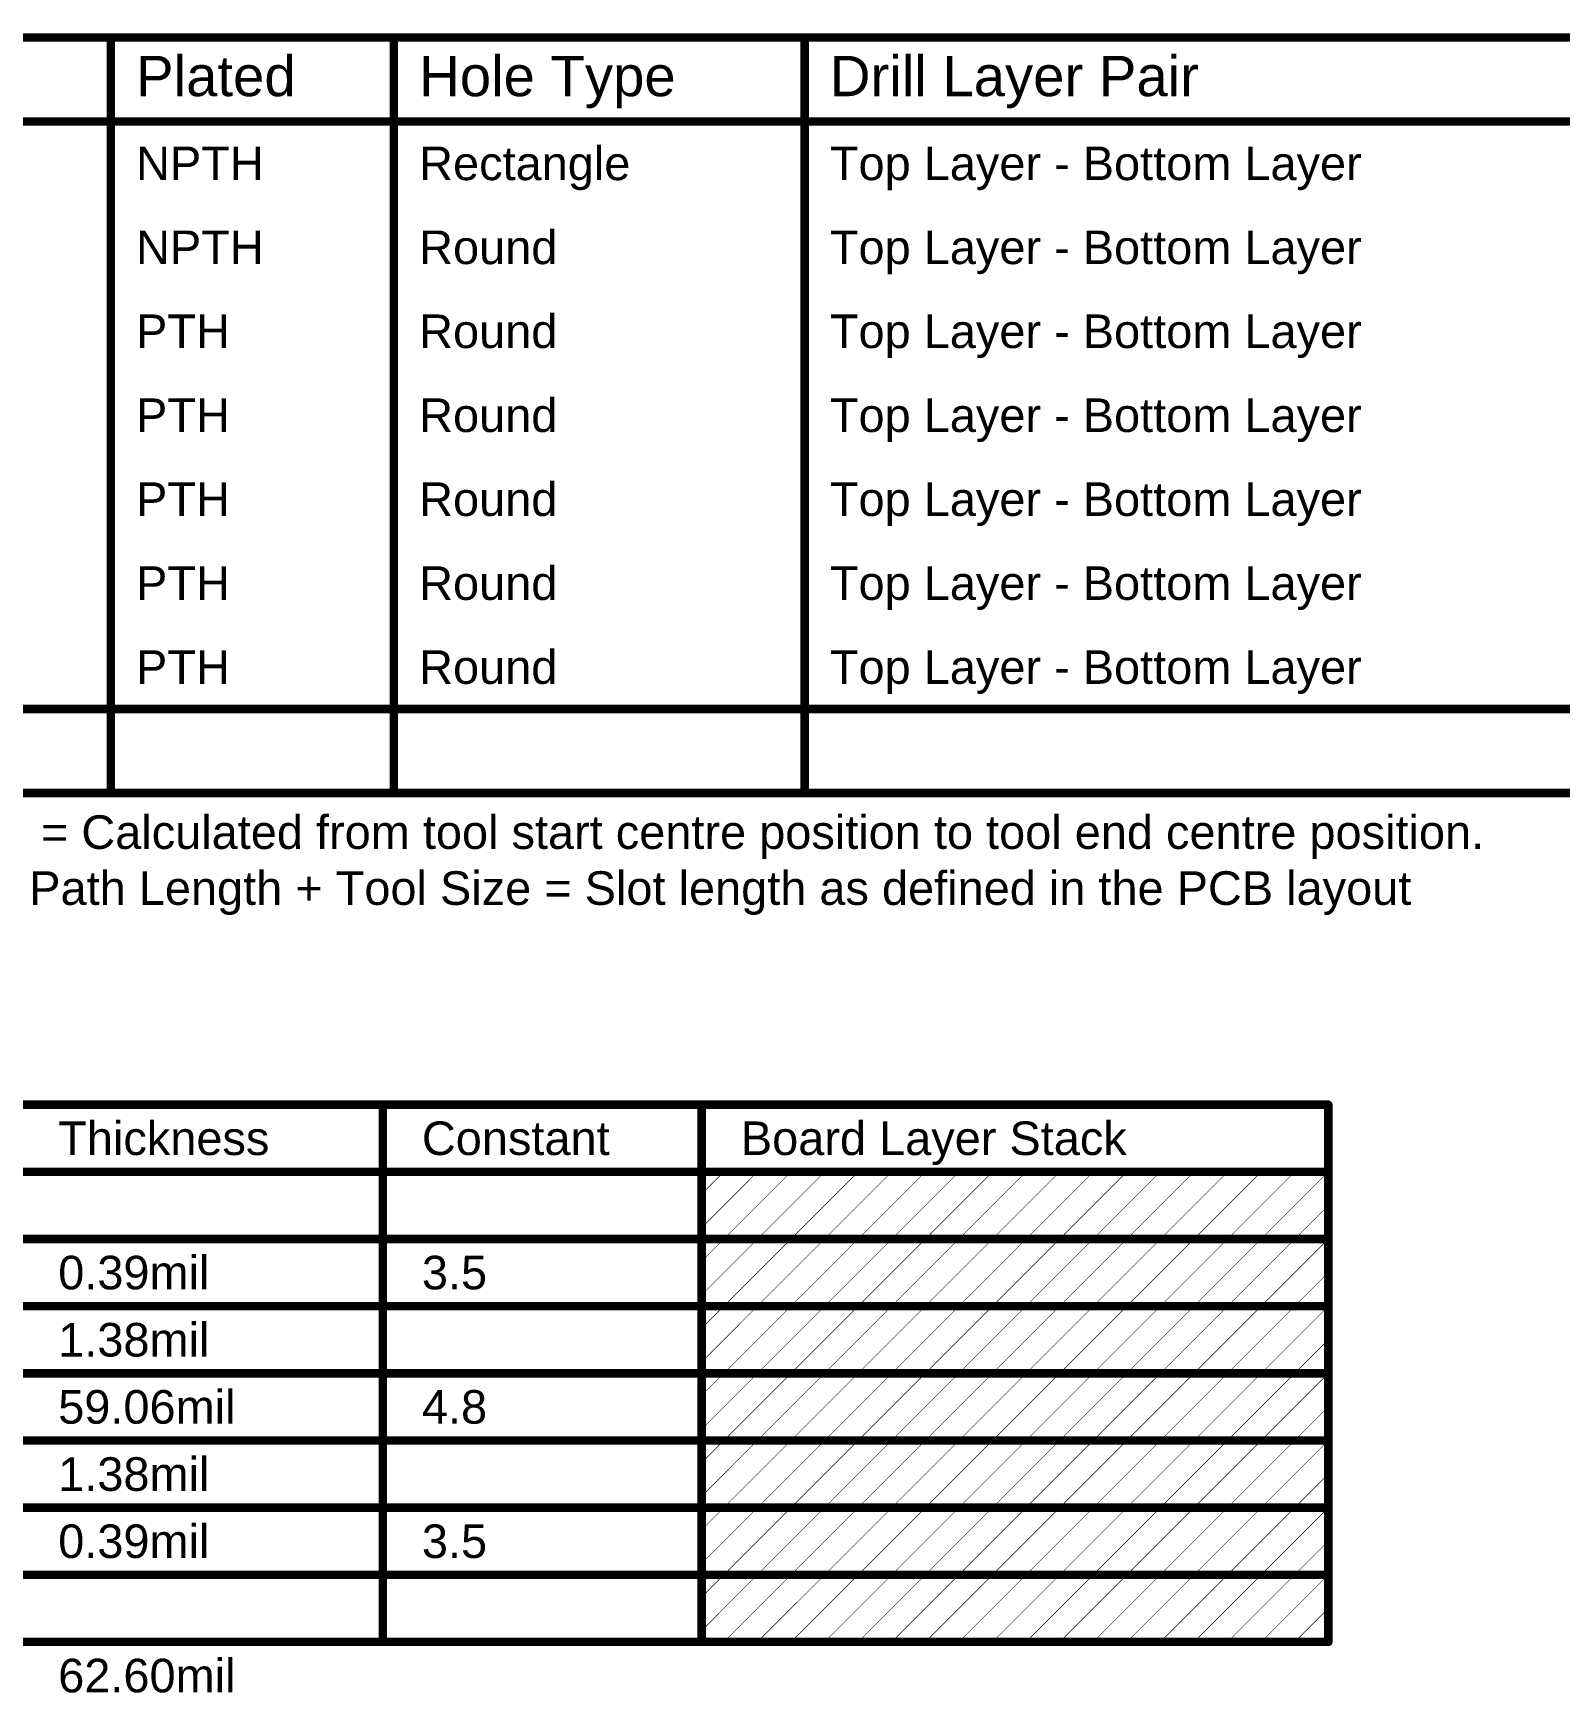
# Model space of a CAD drawing. Header units: inches. Extents: x -48 to 200, y -49 to 27.
# Drawn here: x 6.594 to 9.322, y -0.131 to 2.834 of the extents above; entities that cross this region are included whole.
import ezdxf

# ---------------------------------------------------------------- set-up
doc = ezdxf.new("R2010")
doc.units = ezdxf.units.IN
doc.header["$MEASUREMENT"] = 0
doc.layers.add('Drill Drawing', color=1, linetype='Continuous')
doc.layers.add('Fabrication', color=76, linetype='Continuous')
doc.styles.add('Arial', font='', dxfattribs={"height": 0.2})
doc.styles.get('Arial').set_extended_font_data('Arial')

msp = doc.modelspace()

# ---------------------------------------------------------------- linework, layer by layer
at = {"layer": 'Drill Drawing'}
for points in [[(4.3825, 2.8269, 0.015, 0.015, 0), (17.8307, 2.8269, 0.015, 0.015, 0)], [(6.7329, 1.4769, 0.015, 0.015, 0), (6.7329, 2.8269, 0.015, 0.015, 0)], [(7.2387, 1.4769, 0.015, 0.015, 0), (7.2387, 2.8269, 0.015, 0.015, 0)], [(7.9725, 1.4769, 0.015, 0.015, 0), (7.9725, 2.8269, 0.015, 0.015, 0)], [(4.3825, 2.6769, 0.015, 0.015, 0), (17.8307, 2.6769, 0.015, 0.015, 0)], [(4.3825, 1.6269, 0.015, 0.015, 0), (17.8307, 1.6269, 0.015, 0.015, 0)], [(4.3825, 1.4769, 0.015, 0.015, 0), (17.8307, 1.4769, 0.015, 0.015, 0)]]:
    msp.add_lwpolyline(points, format="xyseb", dxfattribs=at)
for points in [[(6.7291, 2.8269, 0.0075, 0.0075, 1), (6.7366, 2.8269, 0.0075, 0.0075, 1)], [(7.235, 2.8269, 0.0075, 0.0075, 1), (7.2425, 2.8269, 0.0075, 0.0075, 1)], [(7.9688, 2.8269, 0.0075, 0.0075, 1), (7.9763, 2.8269, 0.0075, 0.0075, 1)], [(6.7291, 1.4769, 0.0075, 0.0075, 1), (6.7366, 1.4769, 0.0075, 0.0075, 1)], [(7.235, 1.4769, 0.0075, 0.0075, 1), (7.2425, 1.4769, 0.0075, 0.0075, 1)], [(7.9688, 1.4769, 0.0075, 0.0075, 1), (7.9763, 1.4769, 0.0075, 0.0075, 1)]]:
    msp.add_lwpolyline(points, format="xyseb", close=True, dxfattribs=at)
at = {"layer": 'Fabrication'}
for points in [[(4.3693, 0.92, 0.015, 0.015, 0), (8.9081, 0.92, 0.015, 0.015, 0)], [(7.2186, -0.04, 0.015, 0.015, 0), (7.2186, 0.92, 0.015, 0.015, 0)], [(7.7885, -0.04, 0.015, 0.015, 0), (7.7885, 0.92, 0.015, 0.015, 0)], [(8.9081, -0.04, 0.015, 0.015, 0), (8.9081, 0.92, 0.015, 0.015, 0)], [(4.3693, 0.8, 0.015, 0.015, 0), (8.9081, 0.8, 0.015, 0.015, 0)], [(7.7885, 0.7003, 0.001, 0.001, 0), (7.8881, 0.8, 0.001, 0.001, 0)], [(7.7885, 0.7603, 0.001, 0.001, 0), (7.8281, 0.8, 0.001, 0.001, 0)], [(7.8281, 0.68, 0.001, 0.001, 0), (7.9481, 0.8, 0.001, 0.001, 0)], [(7.8881, 0.68, 0.001, 0.001, 0), (8.0081, 0.8, 0.001, 0.001, 0)], [(7.9481, 0.68, 0.001, 0.001, 0), (8.0681, 0.8, 0.001, 0.001, 0)], [(8.0081, 0.68, 0.001, 0.001, 0), (8.1281, 0.8, 0.001, 0.001, 0)], [(8.0681, 0.68, 0.001, 0.001, 0), (8.1881, 0.8, 0.001, 0.001, 0)], [(8.1281, 0.68, 0.001, 0.001, 0), (8.2481, 0.8, 0.001, 0.001, 0)], [(8.1881, 0.68, 0.001, 0.001, 0), (8.3081, 0.8, 0.001, 0.001, 0)], [(8.2481, 0.68, 0.001, 0.001, 0), (8.3681, 0.8, 0.001, 0.001, 0)], [(8.3081, 0.68, 0.001, 0.001, 0), (8.4281, 0.8, 0.001, 0.001, 0)], [(8.3681, 0.68, 0.001, 0.001, 0), (8.4881, 0.8, 0.001, 0.001, 0)], [(8.4281, 0.68, 0.001, 0.001, 0), (8.5481, 0.8, 0.001, 0.001, 0)], [(8.4881, 0.68, 0.001, 0.001, 0), (8.6081, 0.8, 0.001, 0.001, 0)], [(8.5481, 0.68, 0.001, 0.001, 0), (8.6681, 0.8, 0.001, 0.001, 0)], [(8.6081, 0.68, 0.001, 0.001, 0), (8.7281, 0.8, 0.001, 0.001, 0)], [(8.6681, 0.68, 0.001, 0.001, 0), (8.7881, 0.8, 0.001, 0.001, 0)], [(8.7281, 0.68, 0.001, 0.001, 0), (8.8481, 0.8, 0.001, 0.001, 0)], [(8.7881, 0.68, 0.001, 0.001, 0), (8.9081, 0.8, 0.001, 0.001, 0)], [(8.8481, 0.68, 0.001, 0.001, 0), (8.9081, 0.74, 0.001, 0.001, 0)], [(6.5688, 0.68, 0.015, 0.015, 0), (7.2186, 0.68, 0.015, 0.015, 0)], [(7.2186, 0.68, 0.015, 0.015, 0), (7.7885, 0.68, 0.015, 0.015, 0)], [(7.7885, 0.68, 0.015, 0.015, 0), (8.9081, 0.68, 0.015, 0.015, 0)], [(7.7885, 0.5803, 0.001, 0.001, 0), (7.8881, 0.68, 0.001, 0.001, 0)], [(7.7885, 0.6403, 0.001, 0.001, 0), (7.8281, 0.68, 0.001, 0.001, 0)], [(7.8281, 0.56, 0.001, 0.001, 0), (7.9481, 0.68, 0.001, 0.001, 0)], [(7.8881, 0.56, 0.001, 0.001, 0), (8.0081, 0.68, 0.001, 0.001, 0)], [(7.9481, 0.56, 0.001, 0.001, 0), (8.0681, 0.68, 0.001, 0.001, 0)], [(8.0081, 0.56, 0.001, 0.001, 0), (8.1281, 0.68, 0.001, 0.001, 0)], [(8.0681, 0.56, 0.001, 0.001, 0), (8.1881, 0.68, 0.001, 0.001, 0)], [(8.1281, 0.56, 0.001, 0.001, 0), (8.2481, 0.68, 0.001, 0.001, 0)], [(8.1881, 0.56, 0.001, 0.001, 0), (8.3081, 0.68, 0.001, 0.001, 0)], [(8.2481, 0.56, 0.001, 0.001, 0), (8.3681, 0.68, 0.001, 0.001, 0)], [(8.3081, 0.56, 0.001, 0.001, 0), (8.4281, 0.68, 0.001, 0.001, 0)], [(8.3681, 0.56, 0.001, 0.001, 0), (8.4881, 0.68, 0.001, 0.001, 0)], [(8.4281, 0.56, 0.001, 0.001, 0), (8.5481, 0.68, 0.001, 0.001, 0)], [(8.4881, 0.56, 0.001, 0.001, 0), (8.6081, 0.68, 0.001, 0.001, 0)], [(8.5481, 0.56, 0.001, 0.001, 0), (8.6681, 0.68, 0.001, 0.001, 0)], [(8.6081, 0.56, 0.001, 0.001, 0), (8.7281, 0.68, 0.001, 0.001, 0)], [(8.6681, 0.56, 0.001, 0.001, 0), (8.7881, 0.68, 0.001, 0.001, 0)], [(8.7281, 0.56, 0.001, 0.001, 0), (8.8481, 0.68, 0.001, 0.001, 0)], [(8.7881, 0.56, 0.001, 0.001, 0), (8.9081, 0.68, 0.001, 0.001, 0)], [(8.8481, 0.56, 0.001, 0.001, 0), (8.9081, 0.62, 0.001, 0.001, 0)], [(6.5688, 0.56, 0.015, 0.015, 0), (7.2186, 0.56, 0.015, 0.015, 0)], [(7.2186, 0.56, 0.015, 0.015, 0), (7.7885, 0.56, 0.015, 0.015, 0)], [(7.7885, 0.56, 0.015, 0.015, 0), (8.9081, 0.56, 0.015, 0.015, 0)], [(7.7885, 0.4603, 0.001, 0.001, 0), (7.8881, 0.56, 0.001, 0.001, 0)], [(7.7885, 0.5203, 0.001, 0.001, 0), (7.8281, 0.56, 0.001, 0.001, 0)], [(7.8281, 0.44, 0.001, 0.001, 0), (7.9481, 0.56, 0.001, 0.001, 0)], [(7.8881, 0.44, 0.001, 0.001, 0), (8.0081, 0.56, 0.001, 0.001, 0)], [(7.9481, 0.44, 0.001, 0.001, 0), (8.0681, 0.56, 0.001, 0.001, 0)], [(8.0081, 0.44, 0.001, 0.001, 0), (8.1281, 0.56, 0.001, 0.001, 0)], [(8.0681, 0.44, 0.001, 0.001, 0), (8.1881, 0.56, 0.001, 0.001, 0)], [(8.1281, 0.44, 0.001, 0.001, 0), (8.2481, 0.56, 0.001, 0.001, 0)], [(8.1881, 0.44, 0.001, 0.001, 0), (8.3081, 0.56, 0.001, 0.001, 0)], [(8.2481, 0.44, 0.001, 0.001, 0), (8.3681, 0.56, 0.001, 0.001, 0)], [(8.3081, 0.44, 0.001, 0.001, 0), (8.4281, 0.56, 0.001, 0.001, 0)], [(8.3681, 0.44, 0.001, 0.001, 0), (8.4881, 0.56, 0.001, 0.001, 0)], [(8.4281, 0.44, 0.001, 0.001, 0), (8.5481, 0.56, 0.001, 0.001, 0)], [(8.4881, 0.44, 0.001, 0.001, 0), (8.6081, 0.56, 0.001, 0.001, 0)], [(8.5481, 0.44, 0.001, 0.001, 0), (8.6681, 0.56, 0.001, 0.001, 0)], [(8.6081, 0.44, 0.001, 0.001, 0), (8.7281, 0.56, 0.001, 0.001, 0)], [(8.6681, 0.44, 0.001, 0.001, 0), (8.7881, 0.56, 0.001, 0.001, 0)], [(8.7281, 0.44, 0.001, 0.001, 0), (8.8481, 0.56, 0.001, 0.001, 0)], [(8.7881, 0.44, 0.001, 0.001, 0), (8.9081, 0.56, 0.001, 0.001, 0)], [(8.8481, 0.44, 0.001, 0.001, 0), (8.9081, 0.5, 0.001, 0.001, 0)], [(6.5688, 0.44, 0.015, 0.015, 0), (7.2186, 0.44, 0.015, 0.015, 0)], [(7.2186, 0.44, 0.015, 0.015, 0), (7.7885, 0.44, 0.015, 0.015, 0)], [(7.7885, 0.44, 0.015, 0.015, 0), (8.9081, 0.44, 0.015, 0.015, 0)], [(7.7885, 0.3403, 0.001, 0.001, 0), (7.8881, 0.44, 0.001, 0.001, 0)], [(7.7885, 0.4003, 0.001, 0.001, 0), (7.8281, 0.44, 0.001, 0.001, 0)], [(7.8281, 0.32, 0.001, 0.001, 0), (7.9481, 0.44, 0.001, 0.001, 0)], [(7.8881, 0.32, 0.001, 0.001, 0), (8.0081, 0.44, 0.001, 0.001, 0)], [(7.9481, 0.32, 0.001, 0.001, 0), (8.0681, 0.44, 0.001, 0.001, 0)], [(8.0081, 0.32, 0.001, 0.001, 0), (8.1281, 0.44, 0.001, 0.001, 0)], [(8.0681, 0.32, 0.001, 0.001, 0), (8.1881, 0.44, 0.001, 0.001, 0)], [(8.1281, 0.32, 0.001, 0.001, 0), (8.2481, 0.44, 0.001, 0.001, 0)], [(8.1881, 0.32, 0.001, 0.001, 0), (8.3081, 0.44, 0.001, 0.001, 0)], [(8.2481, 0.32, 0.001, 0.001, 0), (8.3681, 0.44, 0.001, 0.001, 0)], [(8.3081, 0.32, 0.001, 0.001, 0), (8.4281, 0.44, 0.001, 0.001, 0)], [(8.3681, 0.32, 0.001, 0.001, 0), (8.4881, 0.44, 0.001, 0.001, 0)], [(8.4281, 0.32, 0.001, 0.001, 0), (8.5481, 0.44, 0.001, 0.001, 0)], [(8.4881, 0.32, 0.001, 0.001, 0), (8.6081, 0.44, 0.001, 0.001, 0)], [(8.5481, 0.32, 0.001, 0.001, 0), (8.6681, 0.44, 0.001, 0.001, 0)], [(8.6081, 0.32, 0.001, 0.001, 0), (8.7281, 0.44, 0.001, 0.001, 0)], [(8.6681, 0.32, 0.001, 0.001, 0), (8.7881, 0.44, 0.001, 0.001, 0)], [(8.7281, 0.32, 0.001, 0.001, 0), (8.8481, 0.44, 0.001, 0.001, 0)], [(8.7881, 0.32, 0.001, 0.001, 0), (8.9081, 0.44, 0.001, 0.001, 0)], [(8.8481, 0.32, 0.001, 0.001, 0), (8.9081, 0.38, 0.001, 0.001, 0)], [(6.5688, 0.32, 0.015, 0.015, 0), (7.2186, 0.32, 0.015, 0.015, 0)], [(7.2186, 0.32, 0.015, 0.015, 0), (7.7885, 0.32, 0.015, 0.015, 0)], [(7.7885, 0.32, 0.015, 0.015, 0), (8.9081, 0.32, 0.015, 0.015, 0)], [(7.7885, 0.2203, 0.001, 0.001, 0), (7.8881, 0.32, 0.001, 0.001, 0)], [(7.7885, 0.2803, 0.001, 0.001, 0), (7.8281, 0.32, 0.001, 0.001, 0)], [(7.8281, 0.2, 0.001, 0.001, 0), (7.9481, 0.32, 0.001, 0.001, 0)], [(7.8881, 0.2, 0.001, 0.001, 0), (8.0081, 0.32, 0.001, 0.001, 0)], [(7.9481, 0.2, 0.001, 0.001, 0), (8.0681, 0.32, 0.001, 0.001, 0)], [(8.0081, 0.2, 0.001, 0.001, 0), (8.1281, 0.32, 0.001, 0.001, 0)], [(8.0681, 0.2, 0.001, 0.001, 0), (8.1881, 0.32, 0.001, 0.001, 0)], [(8.1281, 0.2, 0.001, 0.001, 0), (8.2481, 0.32, 0.001, 0.001, 0)], [(8.1881, 0.2, 0.001, 0.001, 0), (8.3081, 0.32, 0.001, 0.001, 0)], [(8.2481, 0.2, 0.001, 0.001, 0), (8.3681, 0.32, 0.001, 0.001, 0)], [(8.3081, 0.2, 0.001, 0.001, 0), (8.4281, 0.32, 0.001, 0.001, 0)], [(8.3681, 0.2, 0.001, 0.001, 0), (8.4881, 0.32, 0.001, 0.001, 0)], [(8.4281, 0.2, 0.001, 0.001, 0), (8.5481, 0.32, 0.001, 0.001, 0)], [(8.4881, 0.2, 0.001, 0.001, 0), (8.6081, 0.32, 0.001, 0.001, 0)], [(8.5481, 0.2, 0.001, 0.001, 0), (8.6681, 0.32, 0.001, 0.001, 0)], [(8.6081, 0.2, 0.001, 0.001, 0), (8.7281, 0.32, 0.001, 0.001, 0)], [(8.6681, 0.2, 0.001, 0.001, 0), (8.7881, 0.32, 0.001, 0.001, 0)], [(8.7281, 0.2, 0.001, 0.001, 0), (8.8481, 0.32, 0.001, 0.001, 0)], [(8.7881, 0.2, 0.001, 0.001, 0), (8.9081, 0.32, 0.001, 0.001, 0)], [(8.8481, 0.2, 0.001, 0.001, 0), (8.9081, 0.26, 0.001, 0.001, 0)], [(6.5688, 0.2, 0.015, 0.015, 0), (7.2186, 0.2, 0.015, 0.015, 0)], [(7.2186, 0.2, 0.015, 0.015, 0), (7.7885, 0.2, 0.015, 0.015, 0)], [(7.7885, 0.2, 0.015, 0.015, 0), (8.9081, 0.2, 0.015, 0.015, 0)], [(7.7885, 0.1003, 0.001, 0.001, 0), (7.8881, 0.2, 0.001, 0.001, 0)], [(7.7885, 0.1603, 0.001, 0.001, 0), (7.8281, 0.2, 0.001, 0.001, 0)], [(7.8281, 0.08, 0.001, 0.001, 0), (7.9481, 0.2, 0.001, 0.001, 0)], [(7.8881, 0.08, 0.001, 0.001, 0), (8.0081, 0.2, 0.001, 0.001, 0)], [(7.9481, 0.08, 0.001, 0.001, 0), (8.0681, 0.2, 0.001, 0.001, 0)], [(8.0081, 0.08, 0.001, 0.001, 0), (8.1281, 0.2, 0.001, 0.001, 0)], [(8.0681, 0.08, 0.001, 0.001, 0), (8.1881, 0.2, 0.001, 0.001, 0)], [(8.1281, 0.08, 0.001, 0.001, 0), (8.2481, 0.2, 0.001, 0.001, 0)], [(8.1881, 0.08, 0.001, 0.001, 0), (8.3081, 0.2, 0.001, 0.001, 0)], [(8.2481, 0.08, 0.001, 0.001, 0), (8.3681, 0.2, 0.001, 0.001, 0)], [(8.3081, 0.08, 0.001, 0.001, 0), (8.4281, 0.2, 0.001, 0.001, 0)], [(8.3681, 0.08, 0.001, 0.001, 0), (8.4881, 0.2, 0.001, 0.001, 0)], [(8.4281, 0.08, 0.001, 0.001, 0), (8.5481, 0.2, 0.001, 0.001, 0)], [(8.4881, 0.08, 0.001, 0.001, 0), (8.6081, 0.2, 0.001, 0.001, 0)], [(8.5481, 0.08, 0.001, 0.001, 0), (8.6681, 0.2, 0.001, 0.001, 0)], [(8.6081, 0.08, 0.001, 0.001, 0), (8.7281, 0.2, 0.001, 0.001, 0)], [(8.6681, 0.08, 0.001, 0.001, 0), (8.7881, 0.2, 0.001, 0.001, 0)], [(8.7281, 0.08, 0.001, 0.001, 0), (8.8481, 0.2, 0.001, 0.001, 0)], [(8.7881, 0.08, 0.001, 0.001, 0), (8.9081, 0.2, 0.001, 0.001, 0)], [(8.8481, 0.08, 0.001, 0.001, 0), (8.9081, 0.14, 0.001, 0.001, 0)], [(6.5688, 0.08, 0.015, 0.015, 0), (7.2186, 0.08, 0.015, 0.015, 0)], [(7.2186, 0.08, 0.015, 0.015, 0), (7.7885, 0.08, 0.015, 0.015, 0)], [(7.7885, 0.08, 0.015, 0.015, 0), (8.9081, 0.08, 0.015, 0.015, 0)], [(7.7885, -0.0197, 0.001, 0.001, 0), (7.8881, 0.08, 0.001, 0.001, 0)], [(7.7885, 0.0403, 0.001, 0.001, 0), (7.8281, 0.08, 0.001, 0.001, 0)], [(7.8281, -0.04, 0.001, 0.001, 0), (7.9481, 0.08, 0.001, 0.001, 0)], [(7.8881, -0.04, 0.001, 0.001, 0), (8.0081, 0.08, 0.001, 0.001, 0)], [(7.9481, -0.04, 0.001, 0.001, 0), (8.0681, 0.08, 0.001, 0.001, 0)], [(8.0081, -0.04, 0.001, 0.001, 0), (8.1281, 0.08, 0.001, 0.001, 0)], [(8.0681, -0.04, 0.001, 0.001, 0), (8.1881, 0.08, 0.001, 0.001, 0)], [(8.1281, -0.04, 0.001, 0.001, 0), (8.2481, 0.08, 0.001, 0.001, 0)], [(8.1881, -0.04, 0.001, 0.001, 0), (8.3081, 0.08, 0.001, 0.001, 0)], [(8.2481, -0.04, 0.001, 0.001, 0), (8.3681, 0.08, 0.001, 0.001, 0)], [(8.3081, -0.04, 0.001, 0.001, 0), (8.4281, 0.08, 0.001, 0.001, 0)], [(8.3681, -0.04, 0.001, 0.001, 0), (8.4881, 0.08, 0.001, 0.001, 0)], [(8.4281, -0.04, 0.001, 0.001, 0), (8.5481, 0.08, 0.001, 0.001, 0)], [(8.4881, -0.04, 0.001, 0.001, 0), (8.6081, 0.08, 0.001, 0.001, 0)], [(8.5481, -0.04, 0.001, 0.001, 0), (8.6681, 0.08, 0.001, 0.001, 0)], [(8.6081, -0.04, 0.001, 0.001, 0), (8.7281, 0.08, 0.001, 0.001, 0)], [(8.6681, -0.04, 0.001, 0.001, 0), (8.7881, 0.08, 0.001, 0.001, 0)], [(8.7281, -0.04, 0.001, 0.001, 0), (8.8481, 0.08, 0.001, 0.001, 0)], [(8.7881, -0.04, 0.001, 0.001, 0), (8.9081, 0.08, 0.001, 0.001, 0)], [(8.8481, -0.04, 0.001, 0.001, 0), (8.9081, 0.02, 0.001, 0.001, 0)], [(6.5688, -0.04, 0.015, 0.015, 0), (7.2186, -0.04, 0.015, 0.015, 0)], [(7.2186, -0.04, 0.015, 0.015, 0), (7.7885, -0.04, 0.015, 0.015, 0)], [(7.7885, -0.04, 0.015, 0.015, 0), (8.9081, -0.04, 0.015, 0.015, 0)]]:
    msp.add_lwpolyline(points, format="xyseb", dxfattribs=at)
for points in [[(7.2149, 0.92, 0.0075, 0.0075, 1), (7.2224, 0.92, 0.0075, 0.0075, 1)], [(7.7847, 0.92, 0.0075, 0.0075, 1), (7.7922, 0.92, 0.0075, 0.0075, 1)], [(8.9044, 0.92, 0.0075, 0.0075, 1), (8.9119, 0.92, 0.0075, 0.0075, 1)], [(8.9044, 0.92, 0.0075, 0.0075, 1), (8.9119, 0.92, 0.0075, 0.0075, 1)], [(8.9044, 0.8, 0.0075, 0.0075, 1), (8.9119, 0.8, 0.0075, 0.0075, 1)], [(7.8279, 0.8, 0.0005, 0.0005, 1), (7.8284, 0.8, 0.0005, 0.0005, 1)], [(7.8879, 0.8, 0.0005, 0.0005, 1), (7.8884, 0.8, 0.0005, 0.0005, 1)], [(7.9479, 0.8, 0.0005, 0.0005, 1), (7.9484, 0.8, 0.0005, 0.0005, 1)], [(8.0079, 0.8, 0.0005, 0.0005, 1), (8.0084, 0.8, 0.0005, 0.0005, 1)], [(8.0679, 0.8, 0.0005, 0.0005, 1), (8.0684, 0.8, 0.0005, 0.0005, 1)], [(8.1279, 0.8, 0.0005, 0.0005, 1), (8.1284, 0.8, 0.0005, 0.0005, 1)], [(8.1879, 0.8, 0.0005, 0.0005, 1), (8.1884, 0.8, 0.0005, 0.0005, 1)], [(8.2479, 0.8, 0.0005, 0.0005, 1), (8.2484, 0.8, 0.0005, 0.0005, 1)], [(8.3079, 0.8, 0.0005, 0.0005, 1), (8.3084, 0.8, 0.0005, 0.0005, 1)], [(8.3679, 0.8, 0.0005, 0.0005, 1), (8.3684, 0.8, 0.0005, 0.0005, 1)], [(8.4279, 0.8, 0.0005, 0.0005, 1), (8.4284, 0.8, 0.0005, 0.0005, 1)], [(8.4879, 0.8, 0.0005, 0.0005, 1), (8.4884, 0.8, 0.0005, 0.0005, 1)], [(8.5479, 0.8, 0.0005, 0.0005, 1), (8.5484, 0.8, 0.0005, 0.0005, 1)], [(8.6079, 0.8, 0.0005, 0.0005, 1), (8.6084, 0.8, 0.0005, 0.0005, 1)], [(8.6679, 0.8, 0.0005, 0.0005, 1), (8.6684, 0.8, 0.0005, 0.0005, 1)], [(8.7279, 0.8, 0.0005, 0.0005, 1), (8.7284, 0.8, 0.0005, 0.0005, 1)], [(8.7879, 0.8, 0.0005, 0.0005, 1), (8.7884, 0.8, 0.0005, 0.0005, 1)], [(8.8479, 0.8, 0.0005, 0.0005, 1), (8.8484, 0.8, 0.0005, 0.0005, 1)], [(8.9079, 0.8, 0.0005, 0.0005, 1), (8.9084, 0.8, 0.0005, 0.0005, 1)], [(7.7882, 0.7603, 0.0005, 0.0005, 1), (7.7887, 0.7603, 0.0005, 0.0005, 1)], [(8.9079, 0.74, 0.0005, 0.0005, 1), (8.9084, 0.74, 0.0005, 0.0005, 1)], [(7.2149, 0.68, 0.0075, 0.0075, 1), (7.2224, 0.68, 0.0075, 0.0075, 1)], [(7.2149, 0.68, 0.0075, 0.0075, 1), (7.2224, 0.68, 0.0075, 0.0075, 1)], [(7.7847, 0.68, 0.0075, 0.0075, 1), (7.7922, 0.68, 0.0075, 0.0075, 1)], [(7.7847, 0.68, 0.0075, 0.0075, 1), (7.7922, 0.68, 0.0075, 0.0075, 1)], [(7.7882, 0.7003, 0.0005, 0.0005, 1), (7.7887, 0.7003, 0.0005, 0.0005, 1)], [(8.9044, 0.68, 0.0075, 0.0075, 1), (8.9119, 0.68, 0.0075, 0.0075, 1)], [(7.8279, 0.68, 0.0005, 0.0005, 1), (7.8284, 0.68, 0.0005, 0.0005, 1)], [(7.8279, 0.68, 0.0005, 0.0005, 1), (7.8284, 0.68, 0.0005, 0.0005, 1)], [(7.8879, 0.68, 0.0005, 0.0005, 1), (7.8884, 0.68, 0.0005, 0.0005, 1)], [(7.8879, 0.68, 0.0005, 0.0005, 1), (7.8884, 0.68, 0.0005, 0.0005, 1)], [(7.9479, 0.68, 0.0005, 0.0005, 1), (7.9484, 0.68, 0.0005, 0.0005, 1)], [(7.9479, 0.68, 0.0005, 0.0005, 1), (7.9484, 0.68, 0.0005, 0.0005, 1)], [(8.0079, 0.68, 0.0005, 0.0005, 1), (8.0084, 0.68, 0.0005, 0.0005, 1)], [(8.0079, 0.68, 0.0005, 0.0005, 1), (8.0084, 0.68, 0.0005, 0.0005, 1)], [(8.0679, 0.68, 0.0005, 0.0005, 1), (8.0684, 0.68, 0.0005, 0.0005, 1)], [(8.0679, 0.68, 0.0005, 0.0005, 1), (8.0684, 0.68, 0.0005, 0.0005, 1)], [(8.1279, 0.68, 0.0005, 0.0005, 1), (8.1284, 0.68, 0.0005, 0.0005, 1)], [(8.1279, 0.68, 0.0005, 0.0005, 1), (8.1284, 0.68, 0.0005, 0.0005, 1)], [(8.1879, 0.68, 0.0005, 0.0005, 1), (8.1884, 0.68, 0.0005, 0.0005, 1)], [(8.1879, 0.68, 0.0005, 0.0005, 1), (8.1884, 0.68, 0.0005, 0.0005, 1)], [(8.2479, 0.68, 0.0005, 0.0005, 1), (8.2484, 0.68, 0.0005, 0.0005, 1)], [(8.2479, 0.68, 0.0005, 0.0005, 1), (8.2484, 0.68, 0.0005, 0.0005, 1)], [(8.3079, 0.68, 0.0005, 0.0005, 1), (8.3084, 0.68, 0.0005, 0.0005, 1)], [(8.3079, 0.68, 0.0005, 0.0005, 1), (8.3084, 0.68, 0.0005, 0.0005, 1)], [(8.3679, 0.68, 0.0005, 0.0005, 1), (8.3684, 0.68, 0.0005, 0.0005, 1)], [(8.3679, 0.68, 0.0005, 0.0005, 1), (8.3684, 0.68, 0.0005, 0.0005, 1)], [(8.4279, 0.68, 0.0005, 0.0005, 1), (8.4284, 0.68, 0.0005, 0.0005, 1)], [(8.4279, 0.68, 0.0005, 0.0005, 1), (8.4284, 0.68, 0.0005, 0.0005, 1)], [(8.4879, 0.68, 0.0005, 0.0005, 1), (8.4884, 0.68, 0.0005, 0.0005, 1)], [(8.4879, 0.68, 0.0005, 0.0005, 1), (8.4884, 0.68, 0.0005, 0.0005, 1)], [(8.5479, 0.68, 0.0005, 0.0005, 1), (8.5484, 0.68, 0.0005, 0.0005, 1)], [(8.5479, 0.68, 0.0005, 0.0005, 1), (8.5484, 0.68, 0.0005, 0.0005, 1)], [(8.6079, 0.68, 0.0005, 0.0005, 1), (8.6084, 0.68, 0.0005, 0.0005, 1)], [(8.6079, 0.68, 0.0005, 0.0005, 1), (8.6084, 0.68, 0.0005, 0.0005, 1)], [(8.6679, 0.68, 0.0005, 0.0005, 1), (8.6684, 0.68, 0.0005, 0.0005, 1)], [(8.6679, 0.68, 0.0005, 0.0005, 1), (8.6684, 0.68, 0.0005, 0.0005, 1)], [(8.7279, 0.68, 0.0005, 0.0005, 1), (8.7284, 0.68, 0.0005, 0.0005, 1)], [(8.7279, 0.68, 0.0005, 0.0005, 1), (8.7284, 0.68, 0.0005, 0.0005, 1)], [(8.7879, 0.68, 0.0005, 0.0005, 1), (8.7884, 0.68, 0.0005, 0.0005, 1)], [(8.7879, 0.68, 0.0005, 0.0005, 1), (8.7884, 0.68, 0.0005, 0.0005, 1)], [(8.8479, 0.68, 0.0005, 0.0005, 1), (8.8484, 0.68, 0.0005, 0.0005, 1)], [(8.8479, 0.68, 0.0005, 0.0005, 1), (8.8484, 0.68, 0.0005, 0.0005, 1)], [(8.9079, 0.68, 0.0005, 0.0005, 1), (8.9084, 0.68, 0.0005, 0.0005, 1)], [(7.7882, 0.6403, 0.0005, 0.0005, 1), (7.7887, 0.6403, 0.0005, 0.0005, 1)], [(8.9079, 0.62, 0.0005, 0.0005, 1), (8.9084, 0.62, 0.0005, 0.0005, 1)], [(7.2149, 0.56, 0.0075, 0.0075, 1), (7.2224, 0.56, 0.0075, 0.0075, 1)], [(7.2149, 0.56, 0.0075, 0.0075, 1), (7.2224, 0.56, 0.0075, 0.0075, 1)], [(7.7847, 0.56, 0.0075, 0.0075, 1), (7.7922, 0.56, 0.0075, 0.0075, 1)], [(7.7847, 0.56, 0.0075, 0.0075, 1), (7.7922, 0.56, 0.0075, 0.0075, 1)], [(7.7882, 0.5803, 0.0005, 0.0005, 1), (7.7887, 0.5803, 0.0005, 0.0005, 1)], [(8.9044, 0.56, 0.0075, 0.0075, 1), (8.9119, 0.56, 0.0075, 0.0075, 1)], [(7.8279, 0.56, 0.0005, 0.0005, 1), (7.8284, 0.56, 0.0005, 0.0005, 1)], [(7.8279, 0.56, 0.0005, 0.0005, 1), (7.8284, 0.56, 0.0005, 0.0005, 1)], [(7.8879, 0.56, 0.0005, 0.0005, 1), (7.8884, 0.56, 0.0005, 0.0005, 1)], [(7.8879, 0.56, 0.0005, 0.0005, 1), (7.8884, 0.56, 0.0005, 0.0005, 1)], [(7.9479, 0.56, 0.0005, 0.0005, 1), (7.9484, 0.56, 0.0005, 0.0005, 1)], [(7.9479, 0.56, 0.0005, 0.0005, 1), (7.9484, 0.56, 0.0005, 0.0005, 1)], [(8.0079, 0.56, 0.0005, 0.0005, 1), (8.0084, 0.56, 0.0005, 0.0005, 1)], [(8.0079, 0.56, 0.0005, 0.0005, 1), (8.0084, 0.56, 0.0005, 0.0005, 1)], [(8.0679, 0.56, 0.0005, 0.0005, 1), (8.0684, 0.56, 0.0005, 0.0005, 1)], [(8.0679, 0.56, 0.0005, 0.0005, 1), (8.0684, 0.56, 0.0005, 0.0005, 1)], [(8.1279, 0.56, 0.0005, 0.0005, 1), (8.1284, 0.56, 0.0005, 0.0005, 1)], [(8.1279, 0.56, 0.0005, 0.0005, 1), (8.1284, 0.56, 0.0005, 0.0005, 1)], [(8.1879, 0.56, 0.0005, 0.0005, 1), (8.1884, 0.56, 0.0005, 0.0005, 1)], [(8.1879, 0.56, 0.0005, 0.0005, 1), (8.1884, 0.56, 0.0005, 0.0005, 1)], [(8.2479, 0.56, 0.0005, 0.0005, 1), (8.2484, 0.56, 0.0005, 0.0005, 1)], [(8.2479, 0.56, 0.0005, 0.0005, 1), (8.2484, 0.56, 0.0005, 0.0005, 1)], [(8.3079, 0.56, 0.0005, 0.0005, 1), (8.3084, 0.56, 0.0005, 0.0005, 1)], [(8.3079, 0.56, 0.0005, 0.0005, 1), (8.3084, 0.56, 0.0005, 0.0005, 1)], [(8.3679, 0.56, 0.0005, 0.0005, 1), (8.3684, 0.56, 0.0005, 0.0005, 1)], [(8.3679, 0.56, 0.0005, 0.0005, 1), (8.3684, 0.56, 0.0005, 0.0005, 1)], [(8.4279, 0.56, 0.0005, 0.0005, 1), (8.4284, 0.56, 0.0005, 0.0005, 1)], [(8.4279, 0.56, 0.0005, 0.0005, 1), (8.4284, 0.56, 0.0005, 0.0005, 1)], [(8.4879, 0.56, 0.0005, 0.0005, 1), (8.4884, 0.56, 0.0005, 0.0005, 1)], [(8.4879, 0.56, 0.0005, 0.0005, 1), (8.4884, 0.56, 0.0005, 0.0005, 1)], [(8.5479, 0.56, 0.0005, 0.0005, 1), (8.5484, 0.56, 0.0005, 0.0005, 1)], [(8.5479, 0.56, 0.0005, 0.0005, 1), (8.5484, 0.56, 0.0005, 0.0005, 1)], [(8.6079, 0.56, 0.0005, 0.0005, 1), (8.6084, 0.56, 0.0005, 0.0005, 1)], [(8.6079, 0.56, 0.0005, 0.0005, 1), (8.6084, 0.56, 0.0005, 0.0005, 1)], [(8.6679, 0.56, 0.0005, 0.0005, 1), (8.6684, 0.56, 0.0005, 0.0005, 1)], [(8.6679, 0.56, 0.0005, 0.0005, 1), (8.6684, 0.56, 0.0005, 0.0005, 1)], [(8.7279, 0.56, 0.0005, 0.0005, 1), (8.7284, 0.56, 0.0005, 0.0005, 1)], [(8.7279, 0.56, 0.0005, 0.0005, 1), (8.7284, 0.56, 0.0005, 0.0005, 1)], [(8.7879, 0.56, 0.0005, 0.0005, 1), (8.7884, 0.56, 0.0005, 0.0005, 1)], [(8.7879, 0.56, 0.0005, 0.0005, 1), (8.7884, 0.56, 0.0005, 0.0005, 1)], [(8.8479, 0.56, 0.0005, 0.0005, 1), (8.8484, 0.56, 0.0005, 0.0005, 1)], [(8.8479, 0.56, 0.0005, 0.0005, 1), (8.8484, 0.56, 0.0005, 0.0005, 1)], [(8.9079, 0.56, 0.0005, 0.0005, 1), (8.9084, 0.56, 0.0005, 0.0005, 1)], [(7.7882, 0.5203, 0.0005, 0.0005, 1), (7.7887, 0.5203, 0.0005, 0.0005, 1)], [(8.9079, 0.5, 0.0005, 0.0005, 1), (8.9084, 0.5, 0.0005, 0.0005, 1)], [(7.2149, 0.44, 0.0075, 0.0075, 1), (7.2224, 0.44, 0.0075, 0.0075, 1)], [(7.2149, 0.44, 0.0075, 0.0075, 1), (7.2224, 0.44, 0.0075, 0.0075, 1)], [(7.7847, 0.44, 0.0075, 0.0075, 1), (7.7922, 0.44, 0.0075, 0.0075, 1)], [(7.7847, 0.44, 0.0075, 0.0075, 1), (7.7922, 0.44, 0.0075, 0.0075, 1)], [(7.7882, 0.4603, 0.0005, 0.0005, 1), (7.7887, 0.4603, 0.0005, 0.0005, 1)], [(8.9044, 0.44, 0.0075, 0.0075, 1), (8.9119, 0.44, 0.0075, 0.0075, 1)], [(7.8279, 0.44, 0.0005, 0.0005, 1), (7.8284, 0.44, 0.0005, 0.0005, 1)], [(7.8279, 0.44, 0.0005, 0.0005, 1), (7.8284, 0.44, 0.0005, 0.0005, 1)], [(7.8879, 0.44, 0.0005, 0.0005, 1), (7.8884, 0.44, 0.0005, 0.0005, 1)], [(7.8879, 0.44, 0.0005, 0.0005, 1), (7.8884, 0.44, 0.0005, 0.0005, 1)], [(7.9479, 0.44, 0.0005, 0.0005, 1), (7.9484, 0.44, 0.0005, 0.0005, 1)], [(7.9479, 0.44, 0.0005, 0.0005, 1), (7.9484, 0.44, 0.0005, 0.0005, 1)], [(8.0079, 0.44, 0.0005, 0.0005, 1), (8.0084, 0.44, 0.0005, 0.0005, 1)], [(8.0079, 0.44, 0.0005, 0.0005, 1), (8.0084, 0.44, 0.0005, 0.0005, 1)], [(8.0679, 0.44, 0.0005, 0.0005, 1), (8.0684, 0.44, 0.0005, 0.0005, 1)], [(8.0679, 0.44, 0.0005, 0.0005, 1), (8.0684, 0.44, 0.0005, 0.0005, 1)], [(8.1279, 0.44, 0.0005, 0.0005, 1), (8.1284, 0.44, 0.0005, 0.0005, 1)], [(8.1279, 0.44, 0.0005, 0.0005, 1), (8.1284, 0.44, 0.0005, 0.0005, 1)], [(8.1879, 0.44, 0.0005, 0.0005, 1), (8.1884, 0.44, 0.0005, 0.0005, 1)], [(8.1879, 0.44, 0.0005, 0.0005, 1), (8.1884, 0.44, 0.0005, 0.0005, 1)], [(8.2479, 0.44, 0.0005, 0.0005, 1), (8.2484, 0.44, 0.0005, 0.0005, 1)], [(8.2479, 0.44, 0.0005, 0.0005, 1), (8.2484, 0.44, 0.0005, 0.0005, 1)], [(8.3079, 0.44, 0.0005, 0.0005, 1), (8.3084, 0.44, 0.0005, 0.0005, 1)], [(8.3079, 0.44, 0.0005, 0.0005, 1), (8.3084, 0.44, 0.0005, 0.0005, 1)], [(8.3679, 0.44, 0.0005, 0.0005, 1), (8.3684, 0.44, 0.0005, 0.0005, 1)], [(8.3679, 0.44, 0.0005, 0.0005, 1), (8.3684, 0.44, 0.0005, 0.0005, 1)], [(8.4279, 0.44, 0.0005, 0.0005, 1), (8.4284, 0.44, 0.0005, 0.0005, 1)], [(8.4279, 0.44, 0.0005, 0.0005, 1), (8.4284, 0.44, 0.0005, 0.0005, 1)], [(8.4879, 0.44, 0.0005, 0.0005, 1), (8.4884, 0.44, 0.0005, 0.0005, 1)], [(8.4879, 0.44, 0.0005, 0.0005, 1), (8.4884, 0.44, 0.0005, 0.0005, 1)], [(8.5479, 0.44, 0.0005, 0.0005, 1), (8.5484, 0.44, 0.0005, 0.0005, 1)], [(8.5479, 0.44, 0.0005, 0.0005, 1), (8.5484, 0.44, 0.0005, 0.0005, 1)], [(8.6079, 0.44, 0.0005, 0.0005, 1), (8.6084, 0.44, 0.0005, 0.0005, 1)], [(8.6079, 0.44, 0.0005, 0.0005, 1), (8.6084, 0.44, 0.0005, 0.0005, 1)], [(8.6679, 0.44, 0.0005, 0.0005, 1), (8.6684, 0.44, 0.0005, 0.0005, 1)], [(8.6679, 0.44, 0.0005, 0.0005, 1), (8.6684, 0.44, 0.0005, 0.0005, 1)], [(8.7279, 0.44, 0.0005, 0.0005, 1), (8.7284, 0.44, 0.0005, 0.0005, 1)], [(8.7279, 0.44, 0.0005, 0.0005, 1), (8.7284, 0.44, 0.0005, 0.0005, 1)], [(8.7879, 0.44, 0.0005, 0.0005, 1), (8.7884, 0.44, 0.0005, 0.0005, 1)], [(8.7879, 0.44, 0.0005, 0.0005, 1), (8.7884, 0.44, 0.0005, 0.0005, 1)], [(8.8479, 0.44, 0.0005, 0.0005, 1), (8.8484, 0.44, 0.0005, 0.0005, 1)], [(8.8479, 0.44, 0.0005, 0.0005, 1), (8.8484, 0.44, 0.0005, 0.0005, 1)], [(8.9079, 0.44, 0.0005, 0.0005, 1), (8.9084, 0.44, 0.0005, 0.0005, 1)], [(7.7882, 0.4003, 0.0005, 0.0005, 1), (7.7887, 0.4003, 0.0005, 0.0005, 1)], [(8.9079, 0.38, 0.0005, 0.0005, 1), (8.9084, 0.38, 0.0005, 0.0005, 1)], [(7.2149, 0.32, 0.0075, 0.0075, 1), (7.2224, 0.32, 0.0075, 0.0075, 1)], [(7.2149, 0.32, 0.0075, 0.0075, 1), (7.2224, 0.32, 0.0075, 0.0075, 1)], [(7.7847, 0.32, 0.0075, 0.0075, 1), (7.7922, 0.32, 0.0075, 0.0075, 1)], [(7.7847, 0.32, 0.0075, 0.0075, 1), (7.7922, 0.32, 0.0075, 0.0075, 1)], [(7.7882, 0.3403, 0.0005, 0.0005, 1), (7.7887, 0.3403, 0.0005, 0.0005, 1)], [(8.9044, 0.32, 0.0075, 0.0075, 1), (8.9119, 0.32, 0.0075, 0.0075, 1)], [(7.8279, 0.32, 0.0005, 0.0005, 1), (7.8284, 0.32, 0.0005, 0.0005, 1)], [(7.8279, 0.32, 0.0005, 0.0005, 1), (7.8284, 0.32, 0.0005, 0.0005, 1)], [(7.8879, 0.32, 0.0005, 0.0005, 1), (7.8884, 0.32, 0.0005, 0.0005, 1)], [(7.8879, 0.32, 0.0005, 0.0005, 1), (7.8884, 0.32, 0.0005, 0.0005, 1)], [(7.9479, 0.32, 0.0005, 0.0005, 1), (7.9484, 0.32, 0.0005, 0.0005, 1)], [(7.9479, 0.32, 0.0005, 0.0005, 1), (7.9484, 0.32, 0.0005, 0.0005, 1)], [(8.0079, 0.32, 0.0005, 0.0005, 1), (8.0084, 0.32, 0.0005, 0.0005, 1)], [(8.0079, 0.32, 0.0005, 0.0005, 1), (8.0084, 0.32, 0.0005, 0.0005, 1)], [(8.0679, 0.32, 0.0005, 0.0005, 1), (8.0684, 0.32, 0.0005, 0.0005, 1)], [(8.0679, 0.32, 0.0005, 0.0005, 1), (8.0684, 0.32, 0.0005, 0.0005, 1)], [(8.1279, 0.32, 0.0005, 0.0005, 1), (8.1284, 0.32, 0.0005, 0.0005, 1)], [(8.1279, 0.32, 0.0005, 0.0005, 1), (8.1284, 0.32, 0.0005, 0.0005, 1)], [(8.1879, 0.32, 0.0005, 0.0005, 1), (8.1884, 0.32, 0.0005, 0.0005, 1)], [(8.1879, 0.32, 0.0005, 0.0005, 1), (8.1884, 0.32, 0.0005, 0.0005, 1)], [(8.2479, 0.32, 0.0005, 0.0005, 1), (8.2484, 0.32, 0.0005, 0.0005, 1)], [(8.2479, 0.32, 0.0005, 0.0005, 1), (8.2484, 0.32, 0.0005, 0.0005, 1)], [(8.3079, 0.32, 0.0005, 0.0005, 1), (8.3084, 0.32, 0.0005, 0.0005, 1)], [(8.3079, 0.32, 0.0005, 0.0005, 1), (8.3084, 0.32, 0.0005, 0.0005, 1)], [(8.3679, 0.32, 0.0005, 0.0005, 1), (8.3684, 0.32, 0.0005, 0.0005, 1)], [(8.3679, 0.32, 0.0005, 0.0005, 1), (8.3684, 0.32, 0.0005, 0.0005, 1)], [(8.4279, 0.32, 0.0005, 0.0005, 1), (8.4284, 0.32, 0.0005, 0.0005, 1)], [(8.4279, 0.32, 0.0005, 0.0005, 1), (8.4284, 0.32, 0.0005, 0.0005, 1)], [(8.4879, 0.32, 0.0005, 0.0005, 1), (8.4884, 0.32, 0.0005, 0.0005, 1)], [(8.4879, 0.32, 0.0005, 0.0005, 1), (8.4884, 0.32, 0.0005, 0.0005, 1)], [(8.5479, 0.32, 0.0005, 0.0005, 1), (8.5484, 0.32, 0.0005, 0.0005, 1)], [(8.5479, 0.32, 0.0005, 0.0005, 1), (8.5484, 0.32, 0.0005, 0.0005, 1)], [(8.6079, 0.32, 0.0005, 0.0005, 1), (8.6084, 0.32, 0.0005, 0.0005, 1)], [(8.6079, 0.32, 0.0005, 0.0005, 1), (8.6084, 0.32, 0.0005, 0.0005, 1)], [(8.6679, 0.32, 0.0005, 0.0005, 1), (8.6684, 0.32, 0.0005, 0.0005, 1)], [(8.6679, 0.32, 0.0005, 0.0005, 1), (8.6684, 0.32, 0.0005, 0.0005, 1)], [(8.7279, 0.32, 0.0005, 0.0005, 1), (8.7284, 0.32, 0.0005, 0.0005, 1)], [(8.7279, 0.32, 0.0005, 0.0005, 1), (8.7284, 0.32, 0.0005, 0.0005, 1)], [(8.7879, 0.32, 0.0005, 0.0005, 1), (8.7884, 0.32, 0.0005, 0.0005, 1)], [(8.7879, 0.32, 0.0005, 0.0005, 1), (8.7884, 0.32, 0.0005, 0.0005, 1)], [(8.8479, 0.32, 0.0005, 0.0005, 1), (8.8484, 0.32, 0.0005, 0.0005, 1)], [(8.8479, 0.32, 0.0005, 0.0005, 1), (8.8484, 0.32, 0.0005, 0.0005, 1)], [(8.9079, 0.32, 0.0005, 0.0005, 1), (8.9084, 0.32, 0.0005, 0.0005, 1)], [(7.7882, 0.2803, 0.0005, 0.0005, 1), (7.7887, 0.2803, 0.0005, 0.0005, 1)], [(8.9079, 0.26, 0.0005, 0.0005, 1), (8.9084, 0.26, 0.0005, 0.0005, 1)], [(7.7882, 0.2203, 0.0005, 0.0005, 1), (7.7887, 0.2203, 0.0005, 0.0005, 1)], [(7.2149, 0.2, 0.0075, 0.0075, 1), (7.2224, 0.2, 0.0075, 0.0075, 1)], [(7.2149, 0.2, 0.0075, 0.0075, 1), (7.2224, 0.2, 0.0075, 0.0075, 1)], [(7.7847, 0.2, 0.0075, 0.0075, 1), (7.7922, 0.2, 0.0075, 0.0075, 1)], [(7.7847, 0.2, 0.0075, 0.0075, 1), (7.7922, 0.2, 0.0075, 0.0075, 1)], [(7.8279, 0.2, 0.0005, 0.0005, 1), (7.8284, 0.2, 0.0005, 0.0005, 1)], [(7.8279, 0.2, 0.0005, 0.0005, 1), (7.8284, 0.2, 0.0005, 0.0005, 1)], [(7.8879, 0.2, 0.0005, 0.0005, 1), (7.8884, 0.2, 0.0005, 0.0005, 1)], [(7.8879, 0.2, 0.0005, 0.0005, 1), (7.8884, 0.2, 0.0005, 0.0005, 1)], [(7.9479, 0.2, 0.0005, 0.0005, 1), (7.9484, 0.2, 0.0005, 0.0005, 1)], [(7.9479, 0.2, 0.0005, 0.0005, 1), (7.9484, 0.2, 0.0005, 0.0005, 1)], [(8.0079, 0.2, 0.0005, 0.0005, 1), (8.0084, 0.2, 0.0005, 0.0005, 1)], [(8.0079, 0.2, 0.0005, 0.0005, 1), (8.0084, 0.2, 0.0005, 0.0005, 1)], [(8.0679, 0.2, 0.0005, 0.0005, 1), (8.0684, 0.2, 0.0005, 0.0005, 1)], [(8.0679, 0.2, 0.0005, 0.0005, 1), (8.0684, 0.2, 0.0005, 0.0005, 1)], [(8.1279, 0.2, 0.0005, 0.0005, 1), (8.1284, 0.2, 0.0005, 0.0005, 1)], [(8.1279, 0.2, 0.0005, 0.0005, 1), (8.1284, 0.2, 0.0005, 0.0005, 1)], [(8.1879, 0.2, 0.0005, 0.0005, 1), (8.1884, 0.2, 0.0005, 0.0005, 1)], [(8.1879, 0.2, 0.0005, 0.0005, 1), (8.1884, 0.2, 0.0005, 0.0005, 1)], [(8.2479, 0.2, 0.0005, 0.0005, 1), (8.2484, 0.2, 0.0005, 0.0005, 1)], [(8.2479, 0.2, 0.0005, 0.0005, 1), (8.2484, 0.2, 0.0005, 0.0005, 1)], [(8.3079, 0.2, 0.0005, 0.0005, 1), (8.3084, 0.2, 0.0005, 0.0005, 1)], [(8.3079, 0.2, 0.0005, 0.0005, 1), (8.3084, 0.2, 0.0005, 0.0005, 1)], [(8.3679, 0.2, 0.0005, 0.0005, 1), (8.3684, 0.2, 0.0005, 0.0005, 1)], [(8.3679, 0.2, 0.0005, 0.0005, 1), (8.3684, 0.2, 0.0005, 0.0005, 1)], [(8.4279, 0.2, 0.0005, 0.0005, 1), (8.4284, 0.2, 0.0005, 0.0005, 1)], [(8.4279, 0.2, 0.0005, 0.0005, 1), (8.4284, 0.2, 0.0005, 0.0005, 1)], [(8.4879, 0.2, 0.0005, 0.0005, 1), (8.4884, 0.2, 0.0005, 0.0005, 1)], [(8.4879, 0.2, 0.0005, 0.0005, 1), (8.4884, 0.2, 0.0005, 0.0005, 1)], [(8.5479, 0.2, 0.0005, 0.0005, 1), (8.5484, 0.2, 0.0005, 0.0005, 1)], [(8.5479, 0.2, 0.0005, 0.0005, 1), (8.5484, 0.2, 0.0005, 0.0005, 1)], [(8.6079, 0.2, 0.0005, 0.0005, 1), (8.6084, 0.2, 0.0005, 0.0005, 1)], [(8.6079, 0.2, 0.0005, 0.0005, 1), (8.6084, 0.2, 0.0005, 0.0005, 1)], [(8.6679, 0.2, 0.0005, 0.0005, 1), (8.6684, 0.2, 0.0005, 0.0005, 1)], [(8.6679, 0.2, 0.0005, 0.0005, 1), (8.6684, 0.2, 0.0005, 0.0005, 1)], [(8.7279, 0.2, 0.0005, 0.0005, 1), (8.7284, 0.2, 0.0005, 0.0005, 1)], [(8.7279, 0.2, 0.0005, 0.0005, 1), (8.7284, 0.2, 0.0005, 0.0005, 1)], [(8.7879, 0.2, 0.0005, 0.0005, 1), (8.7884, 0.2, 0.0005, 0.0005, 1)], [(8.7879, 0.2, 0.0005, 0.0005, 1), (8.7884, 0.2, 0.0005, 0.0005, 1)], [(8.8479, 0.2, 0.0005, 0.0005, 1), (8.8484, 0.2, 0.0005, 0.0005, 1)], [(8.8479, 0.2, 0.0005, 0.0005, 1), (8.8484, 0.2, 0.0005, 0.0005, 1)], [(8.9044, 0.2, 0.0075, 0.0075, 1), (8.9119, 0.2, 0.0075, 0.0075, 1)], [(8.9079, 0.2, 0.0005, 0.0005, 1), (8.9084, 0.2, 0.0005, 0.0005, 1)], [(7.7882, 0.1603, 0.0005, 0.0005, 1), (7.7887, 0.1603, 0.0005, 0.0005, 1)], [(8.9079, 0.14, 0.0005, 0.0005, 1), (8.9084, 0.14, 0.0005, 0.0005, 1)], [(7.7882, 0.1003, 0.0005, 0.0005, 1), (7.7887, 0.1003, 0.0005, 0.0005, 1)], [(7.2149, 0.08, 0.0075, 0.0075, 1), (7.2224, 0.08, 0.0075, 0.0075, 1)], [(7.2149, 0.08, 0.0075, 0.0075, 1), (7.2224, 0.08, 0.0075, 0.0075, 1)], [(7.7847, 0.08, 0.0075, 0.0075, 1), (7.7922, 0.08, 0.0075, 0.0075, 1)], [(7.7847, 0.08, 0.0075, 0.0075, 1), (7.7922, 0.08, 0.0075, 0.0075, 1)], [(7.8279, 0.08, 0.0005, 0.0005, 1), (7.8284, 0.08, 0.0005, 0.0005, 1)], [(7.8279, 0.08, 0.0005, 0.0005, 1), (7.8284, 0.08, 0.0005, 0.0005, 1)], [(7.8879, 0.08, 0.0005, 0.0005, 1), (7.8884, 0.08, 0.0005, 0.0005, 1)], [(7.8879, 0.08, 0.0005, 0.0005, 1), (7.8884, 0.08, 0.0005, 0.0005, 1)], [(7.9479, 0.08, 0.0005, 0.0005, 1), (7.9484, 0.08, 0.0005, 0.0005, 1)], [(7.9479, 0.08, 0.0005, 0.0005, 1), (7.9484, 0.08, 0.0005, 0.0005, 1)], [(8.0079, 0.08, 0.0005, 0.0005, 1), (8.0084, 0.08, 0.0005, 0.0005, 1)], [(8.0079, 0.08, 0.0005, 0.0005, 1), (8.0084, 0.08, 0.0005, 0.0005, 1)], [(8.0679, 0.08, 0.0005, 0.0005, 1), (8.0684, 0.08, 0.0005, 0.0005, 1)], [(8.0679, 0.08, 0.0005, 0.0005, 1), (8.0684, 0.08, 0.0005, 0.0005, 1)], [(8.1279, 0.08, 0.0005, 0.0005, 1), (8.1284, 0.08, 0.0005, 0.0005, 1)], [(8.1279, 0.08, 0.0005, 0.0005, 1), (8.1284, 0.08, 0.0005, 0.0005, 1)], [(8.1879, 0.08, 0.0005, 0.0005, 1), (8.1884, 0.08, 0.0005, 0.0005, 1)], [(8.1879, 0.08, 0.0005, 0.0005, 1), (8.1884, 0.08, 0.0005, 0.0005, 1)], [(8.2479, 0.08, 0.0005, 0.0005, 1), (8.2484, 0.08, 0.0005, 0.0005, 1)], [(8.2479, 0.08, 0.0005, 0.0005, 1), (8.2484, 0.08, 0.0005, 0.0005, 1)], [(8.3079, 0.08, 0.0005, 0.0005, 1), (8.3084, 0.08, 0.0005, 0.0005, 1)], [(8.3079, 0.08, 0.0005, 0.0005, 1), (8.3084, 0.08, 0.0005, 0.0005, 1)], [(8.3679, 0.08, 0.0005, 0.0005, 1), (8.3684, 0.08, 0.0005, 0.0005, 1)], [(8.3679, 0.08, 0.0005, 0.0005, 1), (8.3684, 0.08, 0.0005, 0.0005, 1)], [(8.4279, 0.08, 0.0005, 0.0005, 1), (8.4284, 0.08, 0.0005, 0.0005, 1)], [(8.4279, 0.08, 0.0005, 0.0005, 1), (8.4284, 0.08, 0.0005, 0.0005, 1)], [(8.4879, 0.08, 0.0005, 0.0005, 1), (8.4884, 0.08, 0.0005, 0.0005, 1)], [(8.4879, 0.08, 0.0005, 0.0005, 1), (8.4884, 0.08, 0.0005, 0.0005, 1)], [(8.5479, 0.08, 0.0005, 0.0005, 1), (8.5484, 0.08, 0.0005, 0.0005, 1)], [(8.5479, 0.08, 0.0005, 0.0005, 1), (8.5484, 0.08, 0.0005, 0.0005, 1)], [(8.6079, 0.08, 0.0005, 0.0005, 1), (8.6084, 0.08, 0.0005, 0.0005, 1)], [(8.6079, 0.08, 0.0005, 0.0005, 1), (8.6084, 0.08, 0.0005, 0.0005, 1)], [(8.6679, 0.08, 0.0005, 0.0005, 1), (8.6684, 0.08, 0.0005, 0.0005, 1)], [(8.6679, 0.08, 0.0005, 0.0005, 1), (8.6684, 0.08, 0.0005, 0.0005, 1)], [(8.7279, 0.08, 0.0005, 0.0005, 1), (8.7284, 0.08, 0.0005, 0.0005, 1)], [(8.7279, 0.08, 0.0005, 0.0005, 1), (8.7284, 0.08, 0.0005, 0.0005, 1)], [(8.7879, 0.08, 0.0005, 0.0005, 1), (8.7884, 0.08, 0.0005, 0.0005, 1)], [(8.7879, 0.08, 0.0005, 0.0005, 1), (8.7884, 0.08, 0.0005, 0.0005, 1)], [(8.8479, 0.08, 0.0005, 0.0005, 1), (8.8484, 0.08, 0.0005, 0.0005, 1)], [(8.8479, 0.08, 0.0005, 0.0005, 1), (8.8484, 0.08, 0.0005, 0.0005, 1)], [(8.9044, 0.08, 0.0075, 0.0075, 1), (8.9119, 0.08, 0.0075, 0.0075, 1)], [(8.9079, 0.08, 0.0005, 0.0005, 1), (8.9084, 0.08, 0.0005, 0.0005, 1)], [(7.7882, 0.0403, 0.0005, 0.0005, 1), (7.7887, 0.0403, 0.0005, 0.0005, 1)], [(8.9079, 0.02, 0.0005, 0.0005, 1), (8.9084, 0.02, 0.0005, 0.0005, 1)], [(7.7882, -0.0197, 0.0005, 0.0005, 1), (7.7887, -0.0197, 0.0005, 0.0005, 1)], [(7.2149, -0.04, 0.0075, 0.0075, 1), (7.2224, -0.04, 0.0075, 0.0075, 1)], [(7.2149, -0.04, 0.0075, 0.0075, 1), (7.2224, -0.04, 0.0075, 0.0075, 1)], [(7.2149, -0.04, 0.0075, 0.0075, 1), (7.2224, -0.04, 0.0075, 0.0075, 1)], [(7.7847, -0.04, 0.0075, 0.0075, 1), (7.7922, -0.04, 0.0075, 0.0075, 1)], [(7.7847, -0.04, 0.0075, 0.0075, 1), (7.7922, -0.04, 0.0075, 0.0075, 1)], [(7.7847, -0.04, 0.0075, 0.0075, 1), (7.7922, -0.04, 0.0075, 0.0075, 1)], [(7.8279, -0.04, 0.0005, 0.0005, 1), (7.8284, -0.04, 0.0005, 0.0005, 1)], [(7.8879, -0.04, 0.0005, 0.0005, 1), (7.8884, -0.04, 0.0005, 0.0005, 1)], [(7.9479, -0.04, 0.0005, 0.0005, 1), (7.9484, -0.04, 0.0005, 0.0005, 1)], [(8.0079, -0.04, 0.0005, 0.0005, 1), (8.0084, -0.04, 0.0005, 0.0005, 1)], [(8.0679, -0.04, 0.0005, 0.0005, 1), (8.0684, -0.04, 0.0005, 0.0005, 1)], [(8.1279, -0.04, 0.0005, 0.0005, 1), (8.1284, -0.04, 0.0005, 0.0005, 1)], [(8.1879, -0.04, 0.0005, 0.0005, 1), (8.1884, -0.04, 0.0005, 0.0005, 1)], [(8.2479, -0.04, 0.0005, 0.0005, 1), (8.2484, -0.04, 0.0005, 0.0005, 1)], [(8.3079, -0.04, 0.0005, 0.0005, 1), (8.3084, -0.04, 0.0005, 0.0005, 1)], [(8.3679, -0.04, 0.0005, 0.0005, 1), (8.3684, -0.04, 0.0005, 0.0005, 1)], [(8.4279, -0.04, 0.0005, 0.0005, 1), (8.4284, -0.04, 0.0005, 0.0005, 1)], [(8.4879, -0.04, 0.0005, 0.0005, 1), (8.4884, -0.04, 0.0005, 0.0005, 1)], [(8.5479, -0.04, 0.0005, 0.0005, 1), (8.5484, -0.04, 0.0005, 0.0005, 1)], [(8.6079, -0.04, 0.0005, 0.0005, 1), (8.6084, -0.04, 0.0005, 0.0005, 1)], [(8.6679, -0.04, 0.0005, 0.0005, 1), (8.6684, -0.04, 0.0005, 0.0005, 1)], [(8.7279, -0.04, 0.0005, 0.0005, 1), (8.7284, -0.04, 0.0005, 0.0005, 1)], [(8.7879, -0.04, 0.0005, 0.0005, 1), (8.7884, -0.04, 0.0005, 0.0005, 1)], [(8.8479, -0.04, 0.0005, 0.0005, 1), (8.8484, -0.04, 0.0005, 0.0005, 1)], [(8.9044, -0.04, 0.0075, 0.0075, 1), (8.9119, -0.04, 0.0075, 0.0075, 1)], [(8.9044, -0.04, 0.0075, 0.0075, 1), (8.9119, -0.04, 0.0075, 0.0075, 1)]]:
    msp.add_lwpolyline(points, format="xyseb", close=True, dxfattribs=at)

# ---------------------------------------------------------------- texts
at = {"layer": 'Drill Drawing', "style": 'Arial'}
for s, height, p in [('Plated', 0.072, (6.7779, 2.7219)), ('Hole Type', 0.072, (7.2837, 2.7219)), ('Drill Layer Pair', 0.072, (8.0175, 2.7219)), ('NPTH', 0.06, (6.7779, 2.5719)), ('Rectangle', 0.06, (7.2837, 2.5719)), ('Top Layer - Bottom Layer', 0.06, (8.0175, 2.5719)), ('NPTH', 0.06, (6.7779, 2.4219)), ('Round', 0.06, (7.2837, 2.4219)), ('Top Layer - Bottom Layer', 0.06, (8.0175, 2.4219)), ('PTH', 0.06, (6.7779, 2.2719)), ('Round', 0.06, (7.2837, 2.2719)), ('Top Layer - Bottom Layer', 0.06, (8.0175, 2.2719)), ('PTH', 0.06, (6.7779, 2.1219)), ('Round', 0.06, (7.2837, 2.1219)), ('Top Layer - Bottom Layer', 0.06, (8.0175, 2.1219)), ('PTH', 0.06, (6.7779, 1.9719)), ('Round', 0.06, (7.2837, 1.9719)), ('Top Layer - Bottom Layer', 0.06, (8.0175, 1.9719)), ('PTH', 0.06, (6.7779, 1.8219)), ('Round', 0.06, (7.2837, 1.8219)), ('Top Layer - Bottom Layer', 0.06, (8.0175, 1.8219)), ('PTH', 0.06, (6.7779, 1.6719)), ('Round', 0.06, (7.2837, 1.6719)), ('Top Layer - Bottom Layer', 0.06, (8.0175, 1.6719)), ('= Calculated from tool start centre position to tool end centre position.', 0.06, (6.6079, 1.377)), (' = Routed Path Length + Tool Size = Slot length as defined in the PCB layout', 0.06, (6.198, 1.277))]:
    msp.add_text(s, height=height, dxfattribs=at).set_placement(p)
at = {"layer": 'Fabrication', "style": 'Arial'}
for s, p in [('Thickness', (6.6388, 0.83)), ('Constant', (7.2886, 0.83)), ('Board Layer Stack', (7.8585, 0.83)), ('0.39mil', (6.6388, 0.59)), ('3.5', (7.2886, 0.59)), ('1.38mil', (6.6388, 0.47)), ('59.06mil', (6.6388, 0.35)), ('4.8', (7.2886, 0.35)), ('1.38mil', (6.6388, 0.23)), ('0.39mil', (6.6388, 0.11)), ('3.5', (7.2886, 0.11)), ('62.60mil', (6.6388, -0.13))]:
    msp.add_text(s, height=0.06, dxfattribs=at).set_placement(p)

doc.saveas('drawing.dxf')
